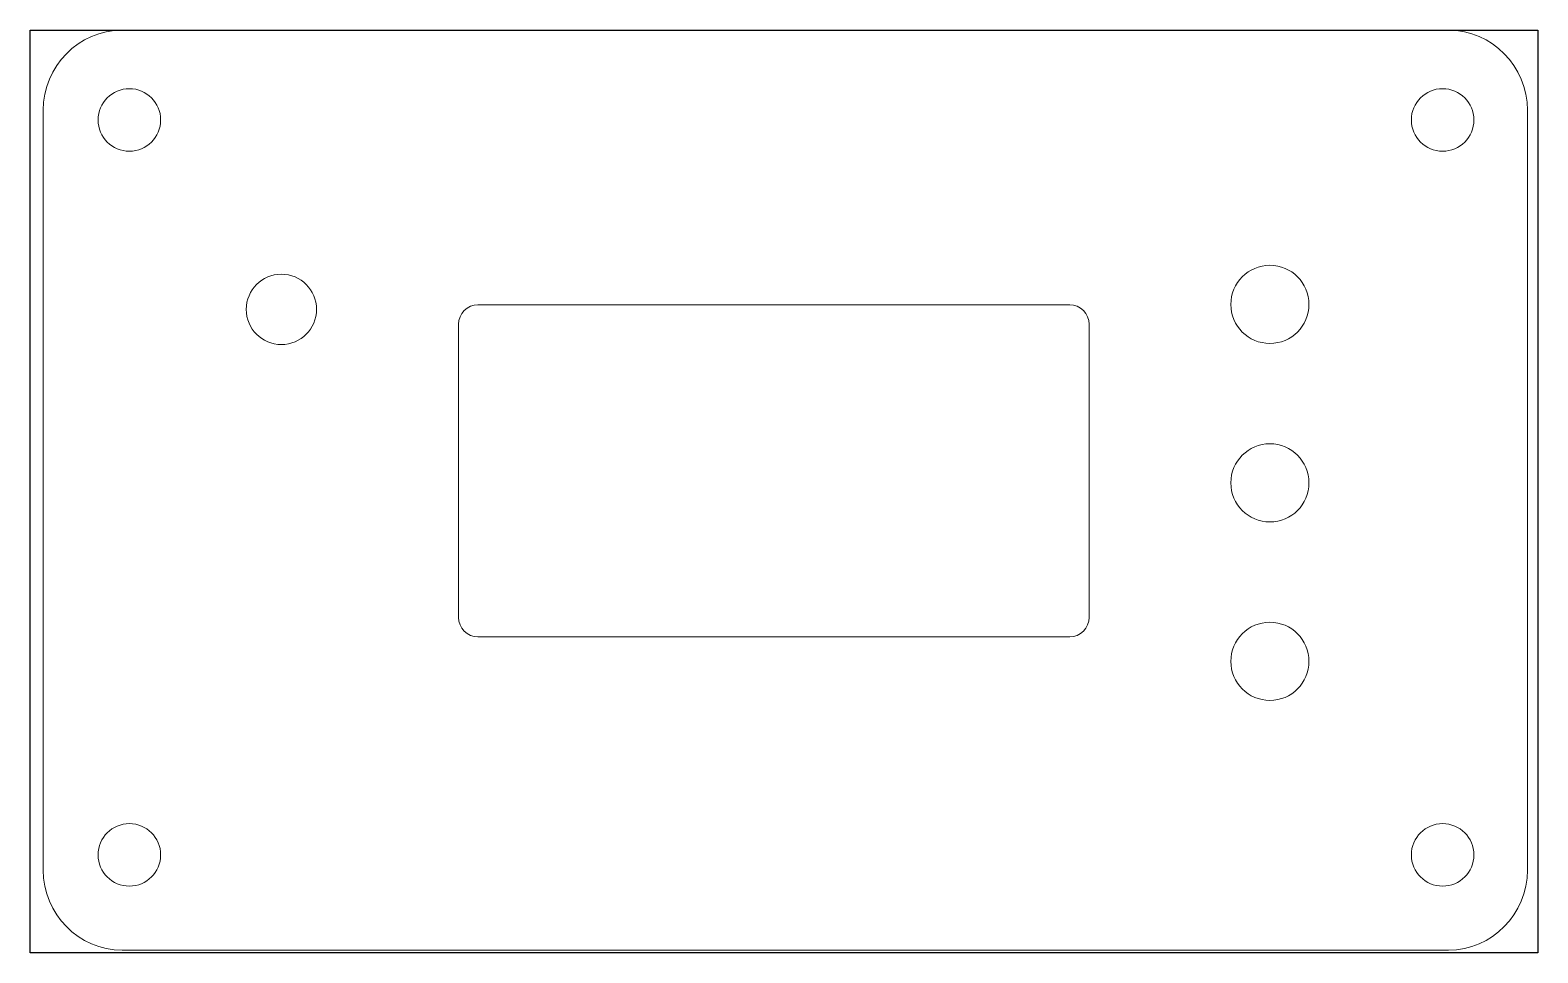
# Model space of a CAD drawing. Header units: inches. Extents: x 11.4 to 88.6, y -63.2 to -16.
import ezdxf

# ---------------------------------------------------------------- set-up
doc = ezdxf.new("R2010")
doc.units = ezdxf.units.IN
doc.header["$MEASUREMENT"] = 0
doc.layers.add('Ebene 6', color=7, linetype='Continuous')
picture_1 = doc.add_image_def('image1.png', size_in_pixel=(639, 1045))

# ---------------------------------------------------------------- blocks, each defined once
blk = doc.blocks.new('block 2')
at = {"layer": 'Ebene 6'}
image = blk.add_image(picture_1, insert=(88.581, -63.185), size_in_units=(47.222, 77.225), rotation=90, dxfattribs=at)

msp = doc.modelspace()

# ---------------------------------------------------------------- linework, layer by layer
at = {"layer": 'Ebene 6', "color": 179, "lineweight": 9, "true_color": 0x1a171b}
for points, knots in [([(84.005, -15.959), (84.005, -15.959), (16.067, -15.959), (16.067, -15.959), (13.843, -15.959), (12.023, -17.803), (12.023, -20.056), (12.023, -20.056), (12.023, -58.95), (12.023, -58.95), (12.023, -61.204), (13.843, -63.047), (16.067, -63.047), (16.067, -63.047), (84.005, -63.047), (84.005, -63.047), (86.229, -63.047), (88.049, -61.204), (88.049, -58.95), (88.049, -58.95), (88.049, -20.056), (88.049, -20.056), (88.049, -17.803), (86.229, -15.959), (84.005, -15.959)], [0, 0, 0, 0, 1, 1, 1, 2, 2, 2, 3, 3, 3, 4, 4, 4, 5, 5, 5, 6, 6, 6, 7, 7, 7, 8, 8, 8, 8]), ([(16.439, -22.154), (15.556, -22.154), (14.839, -21.438), (14.839, -20.554), (14.839, -19.671), (15.556, -18.954), (16.439, -18.954), (17.323, -18.954), (18.039, -19.671), (18.039, -20.554), (18.039, -21.438), (17.323, -22.154), (16.439, -22.154)], [0, 0, 0, 0, 1, 1, 1, 2, 2, 2, 3, 3, 3, 4, 4, 4, 4]), ([(83.702, -22.154), (82.819, -22.154), (82.102, -21.438), (82.102, -20.554), (82.102, -19.671), (82.819, -18.954), (83.702, -18.954), (84.586, -18.954), (85.302, -19.671), (85.302, -20.554), (85.302, -21.438), (84.586, -22.154), (83.702, -22.154)], [0, 0, 0, 0, 1, 1, 1, 2, 2, 2, 3, 3, 3, 4, 4, 4, 4]), ([(24.224, -32.05), (23.23, -32.05), (22.424, -31.244), (22.424, -30.25), (22.424, -29.256), (23.23, -28.45), (24.224, -28.45), (25.218, -28.45), (26.024, -29.256), (26.024, -30.25), (26.024, -31.244), (25.218, -32.05), (24.224, -32.05)], [0, 0, 0, 0, 1, 1, 1, 2, 2, 2, 3, 3, 3, 4, 4, 4, 4]), ([(74.857, -31.994), (73.752, -31.994), (72.857, -31.099), (72.857, -29.994), (72.857, -28.889), (73.752, -27.994), (74.857, -27.994), (75.961, -27.994), (76.857, -28.889), (76.857, -29.994), (76.857, -31.099), (75.961, -31.994), (74.857, -31.994)], [0, 0, 0, 0, 1, 1, 1, 2, 2, 2, 3, 3, 3, 4, 4, 4, 4]), ([(65.597, -46.015), (65.597, -46.565), (65.149, -47.015), (64.603, -47.015), (64.603, -47.015), (34.29, -47.015), (34.29, -47.015), (33.744, -47.015), (33.297, -46.565), (33.297, -46.015), (33.297, -46.015), (33.297, -31.015), (33.297, -31.015), (33.297, -30.465), (33.744, -30.015), (34.29, -30.015), (34.29, -30.015), (64.603, -30.015), (64.603, -30.015), (65.149, -30.015), (65.597, -30.465), (65.597, -31.015), (65.597, -31.015), (65.597, -46.015), (65.597, -46.015)], [0, 0, 0, 0, 1, 1, 1, 2, 2, 2, 3, 3, 3, 4, 4, 4, 5, 5, 5, 6, 6, 6, 7, 7, 7, 8, 8, 8, 8]), ([(74.857, -41.13), (73.752, -41.13), (72.857, -40.234), (72.857, -39.13), (72.857, -38.025), (73.752, -37.13), (74.857, -37.13), (75.961, -37.13), (76.857, -38.025), (76.857, -39.13), (76.857, -40.234), (75.961, -41.13), (74.857, -41.13)], [0, 0, 0, 0, 1, 1, 1, 2, 2, 2, 3, 3, 3, 4, 4, 4, 4]), ([(74.857, -50.265), (73.752, -50.265), (72.857, -49.37), (72.857, -48.265), (72.857, -47.16), (73.752, -46.265), (74.857, -46.265), (75.961, -46.265), (76.857, -47.16), (76.857, -48.265), (76.857, -49.37), (75.961, -50.265), (74.857, -50.265)], [0, 0, 0, 0, 1, 1, 1, 2, 2, 2, 3, 3, 3, 4, 4, 4, 4]), ([(16.439, -59.771), (15.556, -59.771), (14.839, -59.055), (14.839, -58.171), (14.839, -57.288), (15.556, -56.571), (16.439, -56.571), (17.323, -56.571), (18.039, -57.288), (18.039, -58.171), (18.039, -59.055), (17.323, -59.771), (16.439, -59.771)], [0, 0, 0, 0, 1, 1, 1, 2, 2, 2, 3, 3, 3, 4, 4, 4, 4]), ([(83.702, -59.771), (82.819, -59.771), (82.102, -59.055), (82.102, -58.171), (82.102, -57.288), (82.819, -56.571), (83.702, -56.571), (84.586, -56.571), (85.302, -57.288), (85.302, -58.171), (85.302, -59.055), (84.586, -59.771), (83.702, -59.771)], [0, 0, 0, 0, 1, 1, 1, 2, 2, 2, 3, 3, 3, 4, 4, 4, 4])]:
    msp.add_open_spline(points, degree=3, knots=knots, dxfattribs=at)

# ---------------------------------------------------------------- block references
at = {"layer": 'Ebene 6'}
msp.add_blockref('block 2', (0, 0), dxfattribs=at)

doc.saveas('drawing.dxf')
